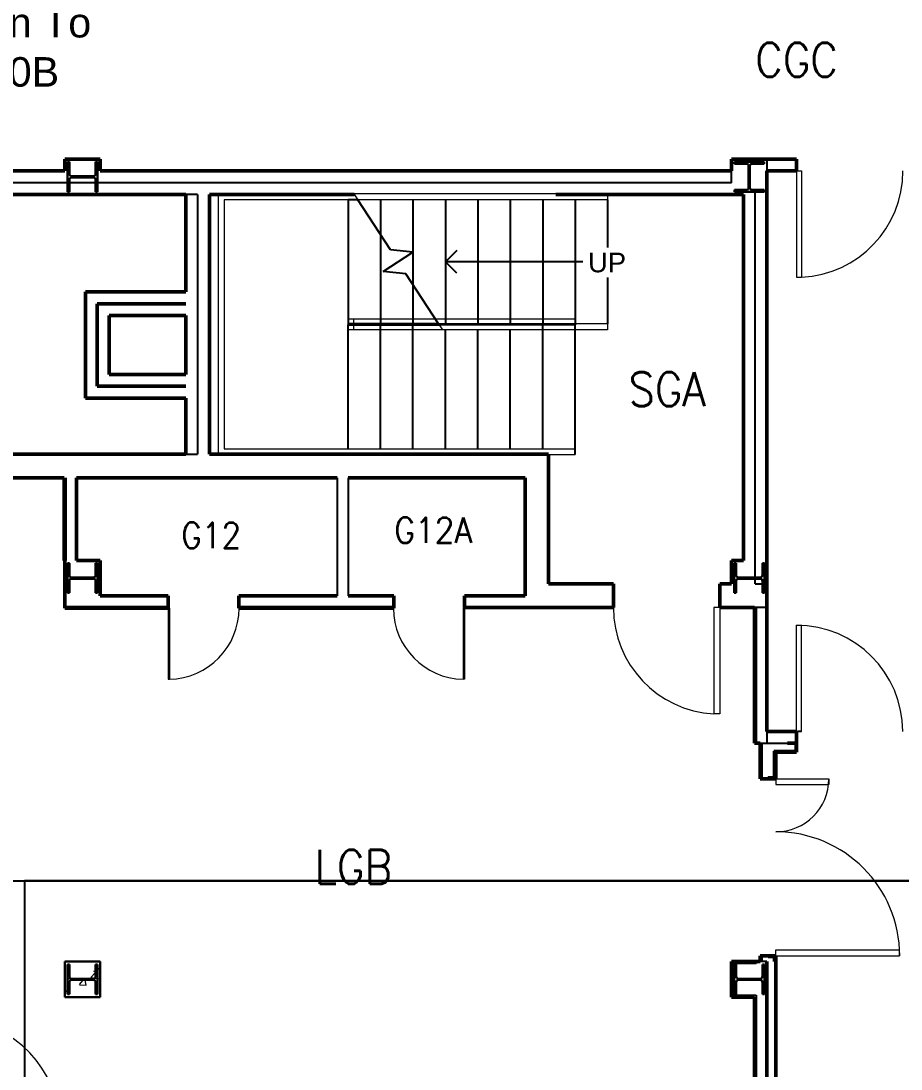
# Model space of a CAD drawing. Header units: inches. Extents: x -460 to 10305, y -938 to 5356.
# Drawn here: x 204.4 to 502.7, y 740.8 to 1096.1 of the extents above; entities that cross this region are included whole.
import ezdxf
from ezdxf import colors
from ezdxf.entities.mleader import LeaderData, LeaderLine
from ezdxf.enums import TextEntityAlignment as Align
from ezdxf.math import Vec2, Vec3

# ---------------------------------------------------------------- set-up
doc = ezdxf.new("R2010")
doc.units = ezdxf.units.IN
doc.header["$MEASUREMENT"] = 0
doc.set_wipeout_variables(frame=1)
doc.linetypes.add('01-0263-G-DWG-BFP-ARCH$0$Dash', pattern=[0.25, 0.125, -0.125])
for name, color, linetype, lineweight in [('01-0263-G-DWG-BFP-ARCH$0$SP-COLUMNS', 40, 'Continuous', 13), ('01-0263-G-DWG-BFP-ARCH$0$SP-GUARDRAIL', 160, 'Continuous', 9), ('01-0263-G-DWG-BFP-ARCH$0$SP-HIDDEN', 143, 'Continuous', 9)]:
    doc.layers.add(name, color=color, linetype=linetype, lineweight=lineweight)
for name, color, linetype in [('01-0263-G-DWG-BFP-ARCH$0$SP-DOOR', 5, 'Continuous'), ('01-0263-G-DWG-BFP-ARCH$0$SP-RMNO', 7, 'Continuous'), ('01-0263-G-DWG-BFP-ARCH$0$SP-ROOM', 7, 'Continuous'), ('01-0263-G-DWG-BFP-ARCH$0$SP-STAIRS', 1, 'Continuous'), ('01-0263-G-DWG-BFP-ARCH$0$SP-TEXT', 72, 'Continuous'), ('01-0263-G-DWG-BFP-ARCH$0$SP-WALL', 7, 'Continuous'), ('T-Anno-Note', 7, 'Continuous'), ('T-Comm-Path', 40, 'Continuous')]:
    doc.layers.add(name, color=color, linetype=linetype)
doc.layers.get('01-0263-G-DWG-BFP-ARCH$0$SP-ROOM').off()
doc.styles.add('01-0263-G-DWG-BFP-ARCH$0$ROMANS', font='ROMANS.shx', dxfattribs={"width": 0.9})
doc.styles.add('01-0263-G-DWG-BFP-ARCH$0$STANDARD', font='TXT.shx', dxfattribs={"height": 12})

# ---------------------------------------------------------------- blocks, each defined once
blk = doc.blocks.new('01-0263-G-DWG-BFP-ARCH$0$W-Wide Flange-Column - W10X60-203344-GROUND FLOOR - PROPOSED')
at = {"layer": '01-0263-G-DWG-BFP-ARCH$0$SP-COLUMNS', "lineweight": 9}
h = blk.add_hatch(dxfattribs=at)
h.set_pattern_fill('FP_28', color=256, style=0, pattern_type=2)
h.set_pattern_definition([(315, (-184.972, -483.6), (9.5035, 9.5035), []), (315, (-170.572, -483.6), (9.5035, 9.5035), [])])
h.paths.add_polyline_path([(-5.04, 4.43), (-0.91, 4.43), (-0.41, 4.23), (-0.21, 3.73), (-0.21, -3.73), (-0.41, -4.23), (-0.91, -4.43), (-5.04, -4.43), (-5.04, -5.11), (5.04, -5.11), (5.04, -4.43), (0.9, -4.43), (0.41, -4.23), (0.21, -3.73), (0.21, 3.73), (0.41, 4.23), (0.9, 4.43), (5.04, 4.43), (5.04, 5.11), (-5.04, 5.11)], flags=0)
at = {"layer": '01-0263-G-DWG-BFP-ARCH$0$SP-COLUMNS', "lineweight": 30}
for p, q in [((5.04, 5.11), (-5.04, 5.11)), ((-5.04, 5.11), (-5.04, 4.43)), ((-5.04, 4.43), (-0.91, 4.43)), ((-0.21, 3.73), (-0.21, -3.73)), ((0.21, -3.73), (0.21, 3.73)), ((0.9, 4.43), (5.04, 4.43)), ((5.04, 4.43), (5.04, 5.11)), ((-0.91, -4.43), (-5.04, -4.43)), ((-5.04, -4.43), (-5.04, -5.11)), ((-5.04, -5.11), (5.04, -5.11)), ((5.04, -4.43), (0.9, -4.43)), ((5.04, -5.11), (5.04, -4.43))]:
    blk.add_line(p, q, dxfattribs=at)
for centre, start, end in [((-0.91, 3.73), 0, 90), ((0.9, 3.73), 90, 180), ((-0.91, -3.73), 270, 0), ((0.9, -3.73), 180, 270)]:
    blk.add_arc(centre, 0.695, start, end, dxfattribs=at)
blk = doc.blocks.new('01-0263-G-DWG-BFP-ARCH$0$W-Wide Flange-Column - W10X60-V19-GROUND FLOOR - PROPOSED')
at = {"layer": '01-0263-G-DWG-BFP-ARCH$0$SP-COLUMNS', "lineweight": 9}
h = blk.add_hatch(dxfattribs=at)
h.set_pattern_fill('FP_29', color=256, style=0, pattern_type=2)
h.set_pattern_definition([(315, (-184.972, -257.6), (9.5035, 9.5035), []), (315, (-170.572, -257.6), (9.5035, 9.5035), [])])
h.paths.add_polyline_path([(-5.04, -5.11), (5.04, -5.11), (5.04, -4.43), (0.9, -4.43), (0.41, -4.23), (0.21, -3.73), (0.21, 3.73), (0.41, 4.23), (0.9, 4.43), (5.04, 4.43), (5.04, 5.11), (-5.04, 5.11), (-5.04, 4.43), (-0.91, 4.43), (-0.41, 4.23), (-0.21, 3.73), (-0.21, -3.73), (-0.41, -4.23), (-0.91, -4.43), (-5.04, -4.43)], flags=0)
at = {"layer": '01-0263-G-DWG-BFP-ARCH$0$SP-COLUMNS', "lineweight": 30}
for p, q in [((5.04, 5.11), (-5.04, 5.11)), ((-5.04, 5.11), (-5.04, 4.43)), ((-5.04, 4.43), (-0.91, 4.43)), ((-0.21, 3.73), (-0.21, -3.73)), ((0.21, -3.73), (0.21, 3.73)), ((0.9, 4.43), (5.04, 4.43)), ((5.04, 4.43), (5.04, 5.11)), ((-0.91, -4.43), (-5.04, -4.43)), ((-5.04, -4.43), (-5.04, -5.11)), ((-5.04, -5.11), (5.04, -5.11)), ((5.04, -4.43), (0.9, -4.43)), ((5.04, -5.11), (5.04, -4.43))]:
    blk.add_line(p, q, dxfattribs=at)
for centre, start, end in [((-0.91, 3.73), 0, 90), ((0.9, 3.73), 90, 180), ((-0.91, -3.73), 270, 0), ((0.9, -3.73), 180, 270)]:
    blk.add_arc(centre, 0.695, start, end, dxfattribs=at)
blk = doc.blocks.new('01-0263-G-DWG-BFP-ARCH$0$W-Wide Flange-Column - W10X60-204230-GROUND FLOOR - PROPOSED')
at = {"layer": '01-0263-G-DWG-BFP-ARCH$0$SP-COLUMNS', "lineweight": 9}
h = blk.add_hatch(dxfattribs=at)
h.set_pattern_fill('FP_40', color=256, style=0, pattern_type=2)
h.set_pattern_definition([(315, (-48.972, -483.6), (9.5035, 9.5035), []), (315, (-34.572, -483.6), (9.5035, 9.5035), [])])
h.paths.add_polyline_path([(-5.04, 4.43), (-0.91, 4.43), (-0.41, 4.23), (-0.21, 3.73), (-0.21, -3.73), (-0.41, -4.23), (-0.91, -4.43), (-5.04, -4.43), (-5.04, -5.11), (5.04, -5.11), (5.04, -4.43), (0.9, -4.43), (0.41, -4.23), (0.21, -3.73), (0.21, 3.73), (0.41, 4.23), (0.9, 4.43), (5.04, 4.43), (5.04, 5.11), (-5.04, 5.11)], flags=0)
at = {"layer": '01-0263-G-DWG-BFP-ARCH$0$SP-COLUMNS', "lineweight": 30}
for p, q in [((5.04, 5.11), (-5.04, 5.11)), ((-5.04, 5.11), (-5.04, 4.43)), ((-5.04, 4.43), (-0.91, 4.43)), ((-0.21, 3.73), (-0.21, -3.73)), ((0.21, -3.73), (0.21, 3.73)), ((0.9, 4.43), (5.04, 4.43)), ((5.04, 4.43), (5.04, 5.11)), ((-0.91, -4.43), (-5.04, -4.43)), ((-5.04, -4.43), (-5.04, -5.11)), ((-5.04, -5.11), (5.04, -5.11)), ((5.04, -4.43), (0.9, -4.43)), ((5.04, -5.11), (5.04, -4.43))]:
    blk.add_line(p, q, dxfattribs=at)
for centre, start, end in [((-0.91, 3.73), 0, 90), ((0.9, 3.73), 90, 180), ((-0.91, -3.73), 270, 0), ((0.9, -3.73), 180, 270)]:
    blk.add_arc(centre, 0.695, start, end, dxfattribs=at)
blk = doc.blocks.new('01-0263-G-DWG-BFP-ARCH$0$W-Wide Flange-Column - W10X60-V30-GROUND FLOOR - PROPOSED')
at = {"layer": '01-0263-G-DWG-BFP-ARCH$0$SP-COLUMNS', "lineweight": 9}
h = blk.add_hatch(dxfattribs=at)
h.set_pattern_fill('FP_41', color=256, style=0, pattern_type=2)
h.set_pattern_definition([(315, (-48.972, -257.6), (9.5035, 9.5035), []), (315, (-34.572, -257.6), (9.5035, 9.5035), [])])
h.paths.add_polyline_path([(-5.04, -5.11), (5.04, -5.11), (5.04, -4.43), (0.9, -4.43), (0.41, -4.23), (0.21, -3.73), (0.21, 3.73), (0.41, 4.23), (0.9, 4.43), (5.04, 4.43), (5.04, 5.11), (-5.04, 5.11), (-5.04, 4.43), (-0.91, 4.43), (-0.41, 4.23), (-0.21, 3.73), (-0.21, -3.73), (-0.41, -4.23), (-0.91, -4.43), (-5.04, -4.43)], flags=0)
at = {"layer": '01-0263-G-DWG-BFP-ARCH$0$SP-COLUMNS', "lineweight": 30}
for p, q in [((5.04, 5.11), (-5.04, 5.11)), ((-5.04, 5.11), (-5.04, 4.43)), ((-5.04, 4.43), (-0.91, 4.43)), ((-0.21, 3.73), (-0.21, -3.73)), ((0.21, -3.73), (0.21, 3.73)), ((0.9, 4.43), (5.04, 4.43)), ((5.04, 4.43), (5.04, 5.11)), ((-0.91, -4.43), (-5.04, -4.43)), ((-5.04, -4.43), (-5.04, -5.11)), ((-5.04, -5.11), (5.04, -5.11)), ((5.04, -4.43), (0.9, -4.43)), ((5.04, -5.11), (5.04, -4.43))]:
    blk.add_line(p, q, dxfattribs=at)
for centre, start, end in [((-0.91, 3.73), 0, 90), ((0.9, 3.73), 90, 180), ((-0.91, -3.73), 270, 0), ((0.9, -3.73), 180, 270)]:
    blk.add_arc(centre, 0.695, start, end, dxfattribs=at)
blk = doc.blocks.new('01-0263-G-DWG-BFP-ARCH$0$W-Wide Flange-Column - W10X60-V43-GROUND FLOOR - PROPOSED')
at = {"layer": '01-0263-G-DWG-BFP-ARCH$0$SP-COLUMNS', "lineweight": 9}
h = blk.add_hatch(dxfattribs=at)
h.set_pattern_fill('FP_54', color=256, style=0, pattern_type=2)
h.set_pattern_definition([(315, (-320.972, -483.6), (9.5035, 9.5035), []), (315, (-306.572, -483.6), (9.5035, 9.5035), [])])
h.paths.add_polyline_path([(-5.04, -5.11), (5.04, -5.11), (5.04, -4.43), (0.9, -4.43), (0.41, -4.23), (0.21, -3.73), (0.21, 3.73), (0.41, 4.23), (0.9, 4.43), (5.04, 4.43), (5.04, 5.11), (-5.04, 5.11), (-5.04, 4.43), (-0.91, 4.43), (-0.41, 4.23), (-0.21, 3.73), (-0.21, -3.73), (-0.41, -4.23), (-0.91, -4.43), (-5.04, -4.43)], flags=0)
at = {"layer": '01-0263-G-DWG-BFP-ARCH$0$SP-COLUMNS', "lineweight": 30}
for p, q in [((5.04, 5.11), (-5.04, 5.11)), ((-5.04, 5.11), (-5.04, 4.43)), ((-5.04, 4.43), (-0.91, 4.43)), ((-0.21, 3.73), (-0.21, -3.73)), ((0.21, -3.73), (0.21, 3.73)), ((0.9, 4.43), (5.04, 4.43)), ((5.04, 4.43), (5.04, 5.11)), ((-0.91, -4.43), (-5.04, -4.43)), ((-5.04, -4.43), (-5.04, -5.11)), ((-5.04, -5.11), (5.04, -5.11)), ((5.04, -4.43), (0.9, -4.43)), ((5.04, -5.11), (5.04, -4.43))]:
    blk.add_line(p, q, dxfattribs=at)
for centre, start, end in [((-0.91, 3.73), 0, 90), ((0.9, 3.73), 90, 180), ((-0.91, -3.73), 270, 0), ((0.9, -3.73), 180, 270)]:
    blk.add_arc(centre, 0.695, start, end, dxfattribs=at)
blk = doc.blocks.new('01-0263-G-DWG-BFP-ARCH$0$W-Wide Flange-Column - W10X60-V44-GROUND FLOOR - PROPOSED')
at = {"layer": '01-0263-G-DWG-BFP-ARCH$0$SP-COLUMNS', "lineweight": 9}
h = blk.add_hatch(dxfattribs=at)
h.set_pattern_fill('FP_55', color=256, style=0, pattern_type=2)
h.set_pattern_definition([(45, (257.6, -320.972), (-9.5035, 9.5035), []), (45, (257.6, -306.572), (-9.5035, 9.5035), [])])
h.paths.add_polyline_path([(5.04, -5.11), (5.04, -4.43), (0.9, -4.43), (0.41, -4.23), (0.21, -3.73), (0.21, 3.73), (0.41, 4.23), (0.9, 4.43), (5.04, 4.43), (5.04, 5.11), (-5.04, 5.11), (-5.04, 4.43), (-0.91, 4.43), (-0.41, 4.23), (-0.21, 3.73), (-0.21, -3.73), (-0.41, -4.23), (-0.91, -4.43), (-5.04, -4.43), (-5.04, -5.11)], flags=0)
at = {"layer": '01-0263-G-DWG-BFP-ARCH$0$SP-COLUMNS', "lineweight": 30}
for p, q in [((5.04, 5.11), (-5.04, 5.11)), ((-5.04, 5.11), (-5.04, 4.43)), ((-5.04, 4.43), (-0.91, 4.43)), ((-0.21, 3.73), (-0.21, -3.73)), ((0.21, -3.73), (0.21, 3.73)), ((0.9, 4.43), (5.04, 4.43)), ((5.04, 4.43), (5.04, 5.11)), ((-0.91, -4.43), (-5.04, -4.43)), ((-5.04, -4.43), (-5.04, -5.11)), ((-5.04, -5.11), (5.04, -5.11)), ((5.04, -4.43), (0.9, -4.43)), ((5.04, -5.11), (5.04, -4.43))]:
    blk.add_line(p, q, dxfattribs=at)
for centre, start, end in [((-0.91, 3.73), 0, 90), ((0.9, 3.73), 90, 180), ((-0.91, -3.73), 270, 0), ((0.9, -3.73), 180, 270)]:
    blk.add_arc(centre, 0.695, start, end, dxfattribs=at)
blk = doc.blocks.new('01-0263-G-DWG-BFP-ARCH$0$Rectangular Column - 1_-0_ X 1_-0_-2513186-GROUND FLOOR - PROPOSED')
at = {"layer": '01-0263-G-DWG-BFP-ARCH$0$SP-HIDDEN'}
h = blk.add_hatch(dxfattribs=at)
h.set_pattern_fill('FP_91', color=256, style=0, pattern_type=2)
h.set_pattern_definition([(50, (483.6, -48.972), (27.5427, -2.4099), [2.88, -31.68]), (355, (483.6, -48.972), (-5.3278, 28.8843), [2.304, -25.344]), (100.451, (485.895, -49.173), (22.2153, 26.474), [2.448, -26.924]), (46.184, (483.6, -41.292), (40.9819, -6.3564), [4.32, -47.52]), (96.636, (487.015, -41.822), (35.8907, 37.4062), [3.671, -40.386]), (351.184, (483.6, -41.29), (35.891, 37.4062), [3.456, -38.016]), (21, (487.44, -43.212), (22.921, -15.4607), [2.88, -31.68]), (326, (487.44, -43.212), (9.3435, 27.8457), [2.304, -25.344]), (71.451, (489.35, -44.5), (32.2648, 12.3844), [2.448, -26.924]), (37.5, (483.6, -48.972), (0.46686, 12.7827), [1.267, -23.77, 1.267, -24.461, -25.44]), (37.5, (483.6, -48.972), (0.46686, 12.7827), [-50.765, 1.267, -24.173]), (7.5, (483.6, -48.972), (10.1016, 15.1451), [1.267, -13.402, 1.267, -23.194, -9.696]), (7.5, (483.6, -48.972), (10.1016, 15.1451), [-39.13, 1.267, -8.429]), (327.5, (475.036, -48.972), (20.49916, -0.86578), [1.267, -8.333, 1.267, -28.685, -39.744]), (327.5, (475.036, -48.972), (20.49916, -0.86578), [-39.552, 1.267, -38.477]), (317.5, (471.196, -48.972), (22.3948, 3.8443), [1.267, -11.213, 1.267, -18.624, -28.224]), (317.5, (471.196, -48.972), (22.3948, 3.8443), [-32.371, 1.267, -26.957])])
h.paths.add_polyline_path([(-6, -6), (6, -6), (6, 6), (-6, 6)], flags=0)
at = {"layer": '01-0263-G-DWG-BFP-ARCH$0$SP-HIDDEN', "lineweight": 30}
for p, q in [((6, 6), (-6, 6)), ((-6, 6), (-6, -6)), ((6, -6), (6, 6)), ((-6, -6), (6, -6))]:
    blk.add_line(p, q, dxfattribs=at)
blk = doc.blocks.new('01-0263-G-DWG-BFP-ARCH$0$Single-Flush - 2_0_ x 6_8_ 1_2_-317798-GROUND FLOOR - PROPOSED')
at = {"layer": '01-0263-G-DWG-BFP-ARCH$0$SP-DOOR', "lineweight": 20}
for p, q in [((11.5, 2.12), (11.5, 26.19)), ((12, 26.19), (11.5, 26.19)), ((12, 2.12), (12, 26.19)), ((12, 2.12), (11.5, 2.12))]:
    blk.add_line(p, q, dxfattribs=at)
at = {"layer": '01-0263-G-DWG-BFP-ARCH$0$SP-DOOR', "lineweight": 9}
blk.add_arc((12, 2.12), 24.07, 91.1904, 180, dxfattribs=at)
blk = doc.blocks.new('01-0263-G-DWG-BFP-ARCH$0$Single-Flush - 2_0_ x 6_8_ 1_2_-317799-GROUND FLOOR - PROPOSED')
at = {"layer": '01-0263-G-DWG-BFP-ARCH$0$SP-DOOR', "lineweight": 20}
for p, q in [((11.5, -2.12), (11.5, -26.19)), ((12, -2.12), (11.5, -2.12)), ((12, -2.12), (12, -26.19)), ((12, -26.19), (11.5, -26.19))]:
    blk.add_line(p, q, dxfattribs=at)
at = {"layer": '01-0263-G-DWG-BFP-ARCH$0$SP-DOOR', "lineweight": 9}
blk.add_arc((12, -2.12), 24.07, 180, 268.8096, dxfattribs=at)
blk = doc.blocks.new('01-0263-G-DWG-BFP-ARCH$0$M-3 DOOR - 3_0_ x 6_8_-327442-GROUND FLOOR - PROPOSED')
at = {"layer": '01-0263-G-DWG-BFP-ARCH$0$SP-DOOR', "lineweight": 20}
for p, q in [((16, -4), (16, -40.01)), ((18, -4), (16, -4)), ((18, -4), (18, -40.01)), ((18, -40.01), (16, -40.01))]:
    blk.add_line(p, q, dxfattribs=at)
at = {"layer": '01-0263-G-DWG-BFP-ARCH$0$SP-DOOR', "lineweight": 9}
blk.add_arc((18, -4), 36.07, 180, 266.8211, dxfattribs=at)
blk = doc.blocks.new('01-0263-G-DWG-BFP-ARCH$0$Double-Uneven - 60_ x 84_-3768324-GROUND FLOOR - PROPOSED')
at = {"layer": '01-0263-G-DWG-BFP-ARCH$0$SP-DOOR', "lineweight": 20}
for p, q in [((-56, -2.62), (-56, -44.57)), ((-56, -2.62), (-54, -2.62)), ((-54, -2.62), (-54, -44.58)), ((2, -2.62), (2, -20.63)), ((4, -2.62), (2, -2.62)), ((4, -2.62), (4, -20.63)), ((4, -20.63), (2, -20.63)), ((-56, -44.57), (-53.91, -44.57))]:
    blk.add_line(p, q, dxfattribs=at)
at = {"layer": '01-0263-G-DWG-BFP-ARCH$0$SP-DOOR', "lineweight": 9}
for centre, radius, start, end in [((-56, -2.62), 42, 270, 360), ((4, -2.62), 18, 180, 270)]:
    blk.add_arc(centre, radius, start, end, dxfattribs=at)
blk = doc.blocks.new('01-0263-G-DWG-BFP-ARCH$0$W-1 DOOR - 3_0_ x 6_8_-309450-GROUND FLOOR - PROPOSED')
at = {"layer": '01-0263-G-DWG-BFP-ARCH$0$SP-DOOR', "lineweight": 20}
for p, q in [((16.25, -2.12), (16.25, -38.15)), ((18, -2.12), (16.25, -2.12)), ((18, -2.12), (18, -38.15)), ((18, -38.15), (16.25, -38.15))]:
    blk.add_line(p, q, dxfattribs=at)
at = {"layer": '01-0263-G-DWG-BFP-ARCH$0$SP-DOOR', "lineweight": 9}
blk.add_arc((18, -2.12), 36.07, 180, 267.2188, dxfattribs=at)
blk = doc.blocks.new('01-0263-G-DWG-BFP-ARCH$0$W-1 DOOR - 3_0_ x 6_8_-577047-GROUND FLOOR - PROPOSED')
at = {"layer": '01-0263-G-DWG-BFP-ARCH$0$SP-DOOR', "lineweight": 20}
for p, q in [((16.25, 2), (16.25, 38.02)), ((18, 38.02), (16.25, 38.02)), ((18, 2), (18, 38.02)), ((18, 2), (16.25, 2))]:
    blk.add_line(p, q, dxfattribs=at)
at = {"layer": '01-0263-G-DWG-BFP-ARCH$0$SP-DOOR', "lineweight": 9}
blk.add_arc((18, 2), 36.07, 92.7812, 180, dxfattribs=at)
blk = doc.blocks.new('01-0263-G-DWG-BFP-ARCH$0$FMGRM1')
at = {"style": '01-0263-G-DWG-BFP-ARCH$0$ROMANS', "width": 0.9}
for tag, p in [('RMAREA', (0, -0.2836)), ('DATA1', (0, -0.443)), ('DATA2', (0, -0.6024)), ('DATA3', (0, -0.7618)), ('DATA4', (0, -0.9213)), ('DATA5', (0, -1.0807))]:
    blk.add_attdef(tag, text='', height=0.1172, dxfattribs=at).set_placement(p, align=Align.CENTER)
at = {"linetype": 'Continuous'}
blk.add_wipeout([(-0.375, -0.125), (0.375, -0.125), (0.375, 0.125), (-0.375, 0.125)], dxfattribs=at)
at = {"layer": '01-0263-G-DWG-BFP-ARCH$0$SP-RMNO', "style": '01-0263-G-DWG-BFP-ARCH$0$ROMANS', "width": 0.9}
blk.add_attdef('RMNUMB', text='', height=0.16, dxfattribs=at).set_placement((0, 0), align=Align.MIDDLE)
blk = doc.blocks.new('01-0263-G-DWG-BFP-ARCH', base_point=(1295.16, 1352.86))
at = {"layer": '01-0263-G-DWG-BFP-ARCH$0$SP-DOOR', "lineweight": 20}
for p, q in [((1762.16, 2240.86), (1763.91, 2240.86)), ((1762.16, 2204.86), (1762.16, 2240.86)), ((1763.91, 2204.86), (1763.91, 2240.86)), ((1762.16, 2204.86), (1763.91, 2204.86))]:
    blk.add_line(p, q, dxfattribs=at)
at = {"layer": '01-0263-G-DWG-BFP-ARCH$0$SP-DOOR', "linetype": '01-0263-G-DWG-BFP-ARCH$0$Dash', "lineweight": 9}
blk.add_line((1762.32, 2205.07), (1764.07, 2205.07), dxfattribs=at)
at = {"layer": '01-0263-G-DWG-BFP-ARCH$0$SP-DOOR', "lineweight": 9}
blk.add_arc((1762.16, 2204.86), 36, 0, 90, dxfattribs=at)
at = {"layer": '01-0263-G-DWG-BFP-ARCH$0$SP-GUARDRAIL'}
for p, q in [((1566.16, 2387.05), (1566.16, 2298.71)), ((1610.16, 2387.05), (1566.16, 2387.05)), ((1566.16, 2387.05), (1566.16, 2298.71)), ((1610.16, 2387.05), (1566.16, 2387.05)), ((1568.16, 2385.05), (1568.16, 2300.71)), ((1610.16, 2385.05), (1568.16, 2385.05)), ((1568.16, 2385.05), (1568.16, 2300.71)), ((1610.16, 2385.05), (1568.16, 2385.05)), ((1568.16, 2385.05), (1568.16, 2300.71)), ((1610.16, 2385.05), (1568.16, 2385.05)), ((1612.16, 2387.05), (1610.16, 2387.05)), ((1613.46, 2385.05), (1610.16, 2385.05)), ((1612.16, 2387.05), (1613.46, 2385.05)), ((1680.66, 2387.05), (1612.16, 2387.05)), ((1698.16, 2385.05), (1613.46, 2385.05)), ((1698.16, 2386.86), (1698.16, 2385.05)), ((1610.16, 2344.71), (1687.16, 2344.71)), ((1612.16, 2344.71), (1687.16, 2344.71)), ((1612.16, 2341.05), (1612.16, 2344.71)), ((1687.16, 2344.71), (1687.16, 2342.71)), ((1640.85, 2343.05), (1610.16, 2343.05)), ((1610.16, 2342.71), (1687.16, 2342.71)), ((1642.16, 2341.05), (1610.16, 2341.05)), ((1642.16, 2341.05), (1612.16, 2341.05)), ((1640.85, 2343.05), (1642.16, 2341.05)), ((1698.16, 2343.05), (1640.85, 2343.05)), ((1698.16, 2341.05), (1642.16, 2341.05)), ((1668.09, 2342.71), (1687.16, 2342.71)), ((1698.16, 2343.05), (1698.16, 2341.05)), ((1566.16, 2298.71), (1610.16, 2298.71)), ((1566.16, 2298.71), (1599.16, 2298.71)), ((1568.16, 2300.71), (1610.16, 2300.71)), ((1568.16, 2300.71), (1610.16, 2300.71)), ((1568.16, 2300.71), (1599.16, 2300.71)), ((1599.16, 2300.71), (1687.16, 2300.71)), ((1599.16, 2298.71), (1687.16, 2298.71)), ((1610.16, 2300.71), (1687.16, 2300.71)), ((1610.16, 2300.71), (1687.16, 2300.71)), ((1610.16, 2298.71), (1687.16, 2298.71)), ((1687.16, 2300.71), (1687.16, 2298.71))]:
    blk.add_line(p, q, dxfattribs=at)
at = {"layer": '01-0263-G-DWG-BFP-ARCH$0$SP-STAIRS'}
for p, q in [((1612.16, 2387.05), (1610.16, 2387.05)), ((1610.16, 2385.05), (1610.16, 2343.05)), ((1613.46, 2385.05), (1610.16, 2385.05)), ((1613.46, 2385.05), (1610.16, 2385.05)), ((1624.54, 2368.07), (1613.46, 2385.05)), ((1621.16, 2385.05), (1621.16, 2373.25)), ((1632.16, 2385.05), (1632.16, 2367.33)), ((1643.16, 2385.05), (1643.16, 2343.05)), ((1654.16, 2385.05), (1654.16, 2343.05)), ((1665.16, 2385.05), (1665.16, 2343.05)), ((1676.16, 2385.05), (1676.16, 2343.05)), ((1687.16, 2385.05), (1687.16, 2343.05)), ((1698.16, 2385.05), (1698.16, 2343.05)), ((1621.16, 2373.25), (1621.16, 2343.05)), ((1622.13, 2360.77), (1632.18, 2367.33)), ((1632.18, 2367.33), (1624.54, 2368.07)), ((1632.16, 2367.33), (1632.16, 2367.31)), ((1632.16, 2367.31), (1632.16, 2356.38)), ((1629.78, 2360.03), (1622.13, 2360.77)), ((1640.85, 2343.05), (1629.78, 2360.03)), ((1632.16, 2356.38), (1632.16, 2343.05)), ((1687.16, 2344.71), (1687.16, 2342.71)), ((1610.16, 2343.05), (1610.16, 2342.71)), ((1640.85, 2343.05), (1610.16, 2343.05)), ((1610.16, 2343.05), (1610.16, 2342.71)), ((1640.85, 2343.05), (1610.16, 2343.05)), ((1610.16, 2300.71), (1610.16, 2342.71)), ((1610.16, 2342.71), (1641.08, 2342.71)), ((1610.16, 2342.71), (1641.08, 2342.71)), ((1621.16, 2300.71), (1621.16, 2342.71)), ((1632.16, 2300.71), (1632.16, 2342.71)), ((1643.16, 2300.71), (1643.16, 2341.05)), ((1654.16, 2300.71), (1654.16, 2341.05)), ((1665.16, 2300.71), (1665.16, 2341.05)), ((1676.16, 2300.71), (1676.16, 2342.71)), ((1687.16, 2300.71), (1687.16, 2342.71)), ((1687.16, 2298.71), (1687.16, 2300.71))]:
    blk.add_line(p, q, dxfattribs=at)
at = {"layer": '01-0263-G-DWG-BFP-ARCH$0$SP-TEXT'}
for p in [(1647.05, 2367.94), (1647.05, 2360.16), (1698.16, 2364.05)]:
    blk.add_line(p, (1643.16, 2364.05), dxfattribs=at)
at = {"layer": '01-0263-G-DWG-BFP-ARCH$0$SP-WALL', "lineweight": 50}
for p, q in [((1526.16, 2398.86), (1514.16, 2398.86)), ((1514.16, 2398.86), (1514.16, 2394.86)), ((1526.16, 2394.86), (1526.16, 2398.86)), ((1752.16, 2398.86), (1740.16, 2398.86)), ((1740.16, 2398.86), (1740.16, 2394.86)), ((1762.16, 2398.86), (1752.16, 2398.86)), ((1762.16, 2394.86), (1762.16, 2398.86)), ((1514.16, 2394.86), (1425.16, 2394.86)), ((1740.16, 2394.86), (1526.16, 2394.86)), ((1752.16, 2394.86), (1762.16, 2394.86)), ((1752.16, 2387.86), (1752.16, 2394.86)), ((1752.16, 2204.86), (1752.16, 2387.86)), ((1387.16, 2386.86), (1555.16, 2386.86)), ((1555.16, 2386.86), (1555.16, 2353.86)), ((1563.16, 2386.86), (1612.28, 2386.86)), ((1563.16, 2298.86), (1563.16, 2386.86)), ((1680.64, 2386.86), (1740.16, 2386.86)), ((1740.16, 2386.86), (1744.16, 2386.86)), ((1744.16, 2386.86), (1744.16, 2262.86)), ((1521.16, 2353.86), (1521.16, 2317.86)), ((1555.16, 2353.86), (1521.16, 2353.86)), ((1555.16, 2349.86), (1525.16, 2349.86)), ((1525.16, 2349.86), (1525.16, 2321.86)), ((1529.16, 2345.86), (1555.16, 2345.86)), ((1529.16, 2325.86), (1529.16, 2345.86)), ((1555.16, 2345.86), (1555.16, 2325.86)), ((1555.16, 2325.86), (1529.16, 2325.86)), ((1525.16, 2321.86), (1555.16, 2321.86)), ((1521.16, 2317.86), (1555.16, 2317.86)), ((1555.16, 2317.86), (1555.16, 2298.86)), ((1555.16, 2298.86), (1387.16, 2298.86)), ((1678.16, 2298.86), (1563.16, 2298.86)), ((1678.16, 2254.86), (1678.16, 2298.86)), ((1360.16, 2290.86), (1513.91, 2290.86)), ((1513.91, 2290.86), (1513.91, 2262.86)), ((1518.16, 2290.86), (1606.53, 2290.86)), ((1518.16, 2262.86), (1518.16, 2290.86)), ((1610.16, 2290.89), (1670.16, 2290.89)), ((1670.16, 2290.89), (1670.16, 2250.89)), ((1513.91, 2262.86), (1514.16, 2262.86)), ((1514.16, 2262.86), (1514.16, 2250.86)), ((1526.16, 2262.86), (1518.16, 2262.86)), ((1526.16, 2250.86), (1526.16, 2262.86)), ((1744.16, 2262.86), (1740.16, 2262.86)), ((1740.16, 2262.86), (1740.16, 2254.86)), ((1700.16, 2254.86), (1678.16, 2254.86)), ((1700.16, 2246.86), (1700.16, 2254.86)), ((1740.16, 2254.86), (1736.16, 2254.86)), ((1736.16, 2254.86), (1736.16, 2246.86)), ((1514.16, 2250.86), (1514.16, 2246.61)), ((1549.16, 2250.86), (1526.16, 2250.86)), ((1549.16, 2246.61), (1549.16, 2250.86)), ((1606.53, 2250.86), (1573.16, 2250.86)), ((1573.16, 2250.86), (1573.16, 2246.61)), ((1625.66, 2250.89), (1610.16, 2250.89)), ((1625.66, 2246.61), (1625.66, 2250.86)), ((1670.16, 2250.89), (1649.66, 2250.89)), ((1649.66, 2250.86), (1649.66, 2246.86)), ((1514.16, 2246.61), (1549.16, 2246.61)), ((1573.16, 2246.61), (1625.66, 2246.61)), ((1649.66, 2246.86), (1700.16, 2246.86)), ((1736.16, 2246.86), (1747.91, 2246.86)), ((1747.91, 2246.86), (1747.91, 2200.86)), ((1762.16, 2204.86), (1752.16, 2204.86)), ((1762.16, 2197.86), (1762.16, 2204.86)), ((1747.91, 2200.86), (1749.91, 2200.86)), ((1749.91, 2200.86), (1749.91, 2188.86)), ((1759.12, 2200.86), (1762.16, 2200.86)), ((1755.16, 2197.86), (1762.16, 2197.86)), ((1755.16, 2188.86), (1755.16, 2197.86)), ((1749.91, 2188.86), (1755.16, 2188.86)), ((1755.16, 2128.86), (1749.91, 2128.86)), ((1749.91, 2128.86), (1749.91, 2126.86)), ((1755.16, 2056.81), (1755.16, 2128.86)), ((1747.91, 2126.86), (1740.16, 2126.86)), ((1740.16, 2126.86), (1740.16, 2114.86)), ((1749.91, 2126.86), (1747.91, 2126.86)), ((1752.16, 2061.65), (1752.16, 2126.86)), ((1740.16, 2114.86), (1747.91, 2114.86)), ((1747.91, 2114.86), (1747.91, 2071.11))]:
    blk.add_line(p, q, dxfattribs=at)
at = {"layer": '01-0263-G-DWG-BFP-ARCH$0$SP-WALL'}
for p, q in [((1752.16, 2398.86), (1752.16, 2394.86)), ((1740.16, 2390.86), (1740.16, 2394.86)), ((1515.05, 2390.86), (1425.16, 2390.86)), ((1524.59, 2390.86), (1515.73, 2390.86)), ((1740.16, 2390.86), (1525.27, 2390.86)), ((1748.16, 2257.07), (1748.16, 2387.75)), ((1752.16, 2387.86), (1751.2, 2387.86)), ((1559.16, 2386.86), (1555.16, 2386.86)), ((1559.16, 2386.86), (1559.16, 2298.86)), ((1555.16, 2298.86), (1559.16, 2298.86)), ((1514.53, 2290.86), (1514.53, 2262.86)), ((1606.53, 2290.86), (1606.53, 2250.86)), ((1610.16, 2290.89), (1610.16, 2250.89)), ((1514.16, 2262.86), (1514.53, 2262.86)), ((1748.16, 2254.86), (1748.16, 2256.65)), ((1748.16, 2254.86), (1750.59, 2254.86)), ((1751.27, 2254.86), (1752.16, 2254.86)), ((1605.91, 2250.86), (1606.53, 2250.86)), ((1514.16, 2247.24), (1549.16, 2247.24)), ((1573.16, 2247.24), (1625.66, 2247.24)), ((1752.16, 2246.86), (1747.91, 2246.86)), ((1748.53, 2246.86), (1748.53, 2200.86)), ((1752.16, 2204.86), (1752.16, 2200.86)), ((1749.91, 2200.86), (1759.12, 2200.86)), ((1750.53, 2188.86), (1750.53, 2200.86)), ((1761.78, 2198.24), (1761.78, 2200.86)), ((1754.53, 2198.36), (1761.78, 2198.36)), ((1754.53, 2198.24), (1761.78, 2198.24)), ((1754.53, 2189.49), (1754.53, 2198.24)), ((1752.53, 2189.49), (1754.53, 2189.49)), ((1752.53, 2189.49), (1752.53, 2188.86)), ((1750.53, 2126.86), (1750.53, 2128.86)), ((1752.53, 2128.86), (1752.53, 2128.24)), ((1754.53, 2128.24), (1752.53, 2128.24)), ((1754.53, 2126.86), (1754.53, 2128.24)), ((1740.78, 2126.24), (1740.78, 2115.49)), ((1747.91, 2126.24), (1740.78, 2126.24)), ((1748.53, 2126.24), (1747.91, 2126.24)), ((1748.53, 2126.86), (1748.53, 2126.24)), ((1752.16, 2126.86), (1749.91, 2126.86)), ((1740.78, 2115.49), (1747.91, 2115.49)), ((1747.91, 2115.49), (1748.53, 2115.49)), ((1748.53, 2115.49), (1748.53, 2071.11))]:
    blk.add_line(p, q, dxfattribs=at)
at = {"layer": '01-0263-G-DWG-BFP-ARCH$0$SP-COLUMNS'}
for name, p, rotation in [('01-0263-G-DWG-BFP-ARCH$0$W-Wide Flange-Column - W10X60-V43-GROUND FLOOR - PROPOSED', (1520.16, 2392.86), 90.00000000000001), ('01-0263-G-DWG-BFP-ARCH$0$W-Wide Flange-Column - W10X60-203344-GROUND FLOOR - PROPOSED', (1520.16, 2256.86), 89.9999999999999), ('01-0263-G-DWG-BFP-ARCH$0$W-Wide Flange-Column - W10X60-V19-GROUND FLOOR - PROPOSED', (1746.16, 2256.86), 89.99999999999999), ('01-0263-G-DWG-BFP-ARCH$0$W-Wide Flange-Column - W10X60-204230-GROUND FLOOR - PROPOSED', (1520.16, 2120.86), 89.9999999999999), ('01-0263-G-DWG-BFP-ARCH$0$W-Wide Flange-Column - W10X60-V30-GROUND FLOOR - PROPOSED', (1746.16, 2120.86), 89.9999999999999)]:
    blk.add_blockref(name, p, dxfattribs=dict(at, rotation=rotation))
blk.add_blockref('01-0263-G-DWG-BFP-ARCH$0$W-Wide Flange-Column - W10X60-V44-GROUND FLOOR - PROPOSED', (1746.16, 2392.86), dxfattribs=at)
at = {"layer": '01-0263-G-DWG-BFP-ARCH$0$SP-DOOR'}
for name, p, rotation in [('01-0263-G-DWG-BFP-ARCH$0$W-1 DOOR - 3_0_ x 6_8_-577047-GROUND FLOOR - PROPOSED', (1780.16, 2396.86), 180), ('01-0263-G-DWG-BFP-ARCH$0$Single-Flush - 2_0_ x 6_8_ 1_2_-317798-GROUND FLOOR - PROPOSED', (1561.16, 2248.74), 180), ('01-0263-G-DWG-BFP-ARCH$0$Double-Uneven - 60_ x 84_-3768324-GROUND FLOOR - PROPOSED', (1752.53, 2184.86), 89.9999999999999), ('01-0263-G-DWG-BFP-ARCH$0$W-1 DOOR - 3_0_ x 6_8_-309450-GROUND FLOOR - PROPOSED', (1494.16, 2068.99), 180)]:
    blk.add_blockref(name, p, dxfattribs=dict(at, rotation=rotation))
for name, p in [('01-0263-G-DWG-BFP-ARCH$0$Single-Flush - 2_0_ x 6_8_ 1_2_-317799-GROUND FLOOR - PROPOSED', (1637.66, 2248.74)), ('01-0263-G-DWG-BFP-ARCH$0$M-3 DOOR - 3_0_ x 6_8_-327442-GROUND FLOOR - PROPOSED', (1718.16, 2250.86))]:
    blk.add_blockref(name, p, dxfattribs=at)
at = {"layer": '01-0263-G-DWG-BFP-ARCH$0$SP-ROOM'}
ref = blk.add_blockref('01-0263-G-DWG-BFP-ARCH$0$FMGRM1', (1762.21, 2432.53), dxfattribs=dict(at, xscale=72, yscale=72, zscale=72))
ref.add_attrib('RMNUMB', 'CGC', dxfattribs={"layer": '01-0263-G-DWG-BFP-ARCH$0$SP-RMNO', "height": 11.52, "style": '01-0263-G-DWG-BFP-ARCH$0$ROMANS', "width": 0.9}).set_placement((1762.21, 2432.53), align=Align.MIDDLE)
ref = blk.add_blockref('01-0263-G-DWG-BFP-ARCH$0$FMGRM1', (1563.76, 2271.36), dxfattribs=dict(at, xscale=54, yscale=54, zscale=54))
ref.add_attrib('RMNUMB', 'G12', dxfattribs={"layer": '01-0263-G-DWG-BFP-ARCH$0$SP-RMNO', "height": 8.64, "style": '01-0263-G-DWG-BFP-ARCH$0$ROMANS', "width": 0.9}).set_placement((1563.76, 2271.36), align=Align.MIDDLE)
ref = blk.add_blockref('01-0263-G-DWG-BFP-ARCH$0$FMGRM1', (1639.04, 2273.07), dxfattribs=dict(at, xscale=54, yscale=54, zscale=54))
ref.add_attrib('RMNUMB', 'G12A', dxfattribs={"layer": '01-0263-G-DWG-BFP-ARCH$0$SP-RMNO', "height": 8.64, "style": '01-0263-G-DWG-BFP-ARCH$0$ROMANS', "width": 0.9}).set_placement((1639.04, 2273.07), align=Align.MIDDLE)
ref = blk.add_blockref('01-0263-G-DWG-BFP-ARCH$0$FMGRM1', (1611.98, 2158.98), dxfattribs=dict(at, xscale=72, yscale=72, zscale=72))
ref.add_attrib('RMNUMB', 'LGB', dxfattribs={"layer": '01-0263-G-DWG-BFP-ARCH$0$SP-RMNO', "height": 11.52, "style": '01-0263-G-DWG-BFP-ARCH$0$ROMANS', "width": 0.9}).set_placement((1611.98, 2158.98), align=Align.MIDDLE)
at = {"layer": '01-0263-G-DWG-BFP-ARCH$0$SP-WALL'}
blk.add_blockref('01-0263-G-DWG-BFP-ARCH$0$Rectangular Column - 1_-0_ X 1_-0_-2513186-GROUND FLOOR - PROPOSED', (1520.16, 2120.86), dxfattribs=at)
at = {"layer": '01-0263-G-DWG-BFP-ARCH$0$SP-ROOM'}
ref = blk.add_blockref('01-0263-G-DWG-BFP-ARCH$0$FMGRM1', (1718.36, 2320.86), dxfattribs=dict(at, xscale=72, yscale=72, zscale=72))
ref.add_attrib('RMNUMB', 'SGA', dxfattribs={"layer": '01-0263-G-DWG-BFP-ARCH$0$SP-RMNO', "height": 11.52, "style": '01-0263-G-DWG-BFP-ARCH$0$ROMANS', "width": 0.9}).set_placement((1718.36, 2320.86), align=Align.MIDDLE)
at = {"layer": '01-0263-G-DWG-BFP-ARCH$0$SP-TEXT', "insert": (1691.52, 2367.14), "char_height": 6.6388, "width": 15.3277, "attachment_point": 1, "line_spacing_factor": 0.938532, "style": '01-0263-G-DWG-BFP-ARCH$0$STANDARD', "bg_fill": 3, "box_fill_scale": 1.25, "bg_fill_color": 0, "bg_fill_transparency": 0}
blk.add_mtext('\\fArial|b0|i0|c0|p34|;UP', dxfattribs=at)

msp = doc.modelspace()

# ---------------------------------------------------------------- block references
msp.add_blockref('01-0263-G-DWG-BFP-ARCH', (0.26, 3.26))

# ---------------------------------------------------------------- next in the draw order: linework, layer by layer
at = {"layer": 'T-Comm-Path'}
for points in [[(175.01, 767.49), (166.84, 767.49), (166.84, 804.64), (1955.23, 804.64), (2160.07, 870.22), (2251.3, 870.22), (2251.3, 949.26)], [(2251.3, 949.26), (2251.3, 870.22), (2160.07, 870.22), (1955.23, 804.64), (205.57, 804.64), (205.57, 412.78), (256.18, 412.78)], [(2251.3, 949.26), (2251.3, 870.22), (2160.07, 870.22), (1955.23, 804.64), (205.57, 804.64), (205.57, 586.51), (256.18, 586.51)]]:
    msp.add_lwpolyline(points, dxfattribs=at)

# ---------------------------------------------------------------- next in the draw order: leaders
at = {"layer": 'T-Anno-Note'}
ml = msp.add_multileader_mtext('Standard', dxfattribs=at)
ml.set_content('{\\f@Arial Unicode MS|b0|i0|c0|p34;2-in To\\P180B}', color=256)
ml.set_leader_properties()
ml.build(insert=Vec2(0, 0))
ml.multileader.update_dxf_attribs({"text_right_attachment_type": 6, "dogleg_length": 0.36, "arrow_head_size": 5})
ctx = ml.context
ctx.base_point, ctx.char_height, ctx.arrow_head_size, ctx.landing_gap_size, ctx.plane_origin = Vec3(184.65, 1095.41), 10, 5, 0.09, Vec3(117.54, 1057.02)
ctx.right_attachment = 6
notes = []
notes.append((ctx, [(1, (1, 1, 0), (184.29, 1095.41), (1, 0), 0.36, [(0, [(126.26, 1058.65)], 0, [])])]))
ctx.mtext.insert, ctx.mtext.flow_direction = Vec3(184.74, 1100.5), 5
for ctx, leaders in notes:
    for number, flags, end, landing, length, lines in leaders:
        leader = LeaderData()
        leader.index, (leader.has_last_leader_line, leader.has_dogleg_vector, leader.attachment_direction) = number, flags
        leader.last_leader_point, leader.dogleg_vector, leader.dogleg_length = Vec3(end), Vec3(landing), length
        for number, points, colour, breaks in lines:
            line = LeaderLine()
            line.index, line.vertices, line.color, line.breaks = number, Vec3.list(points), colors.encode_raw_color(colour), breaks
            leader.lines.append(line)
        ctx.leaders.append(leader)

doc.saveas('drawing.dxf')
